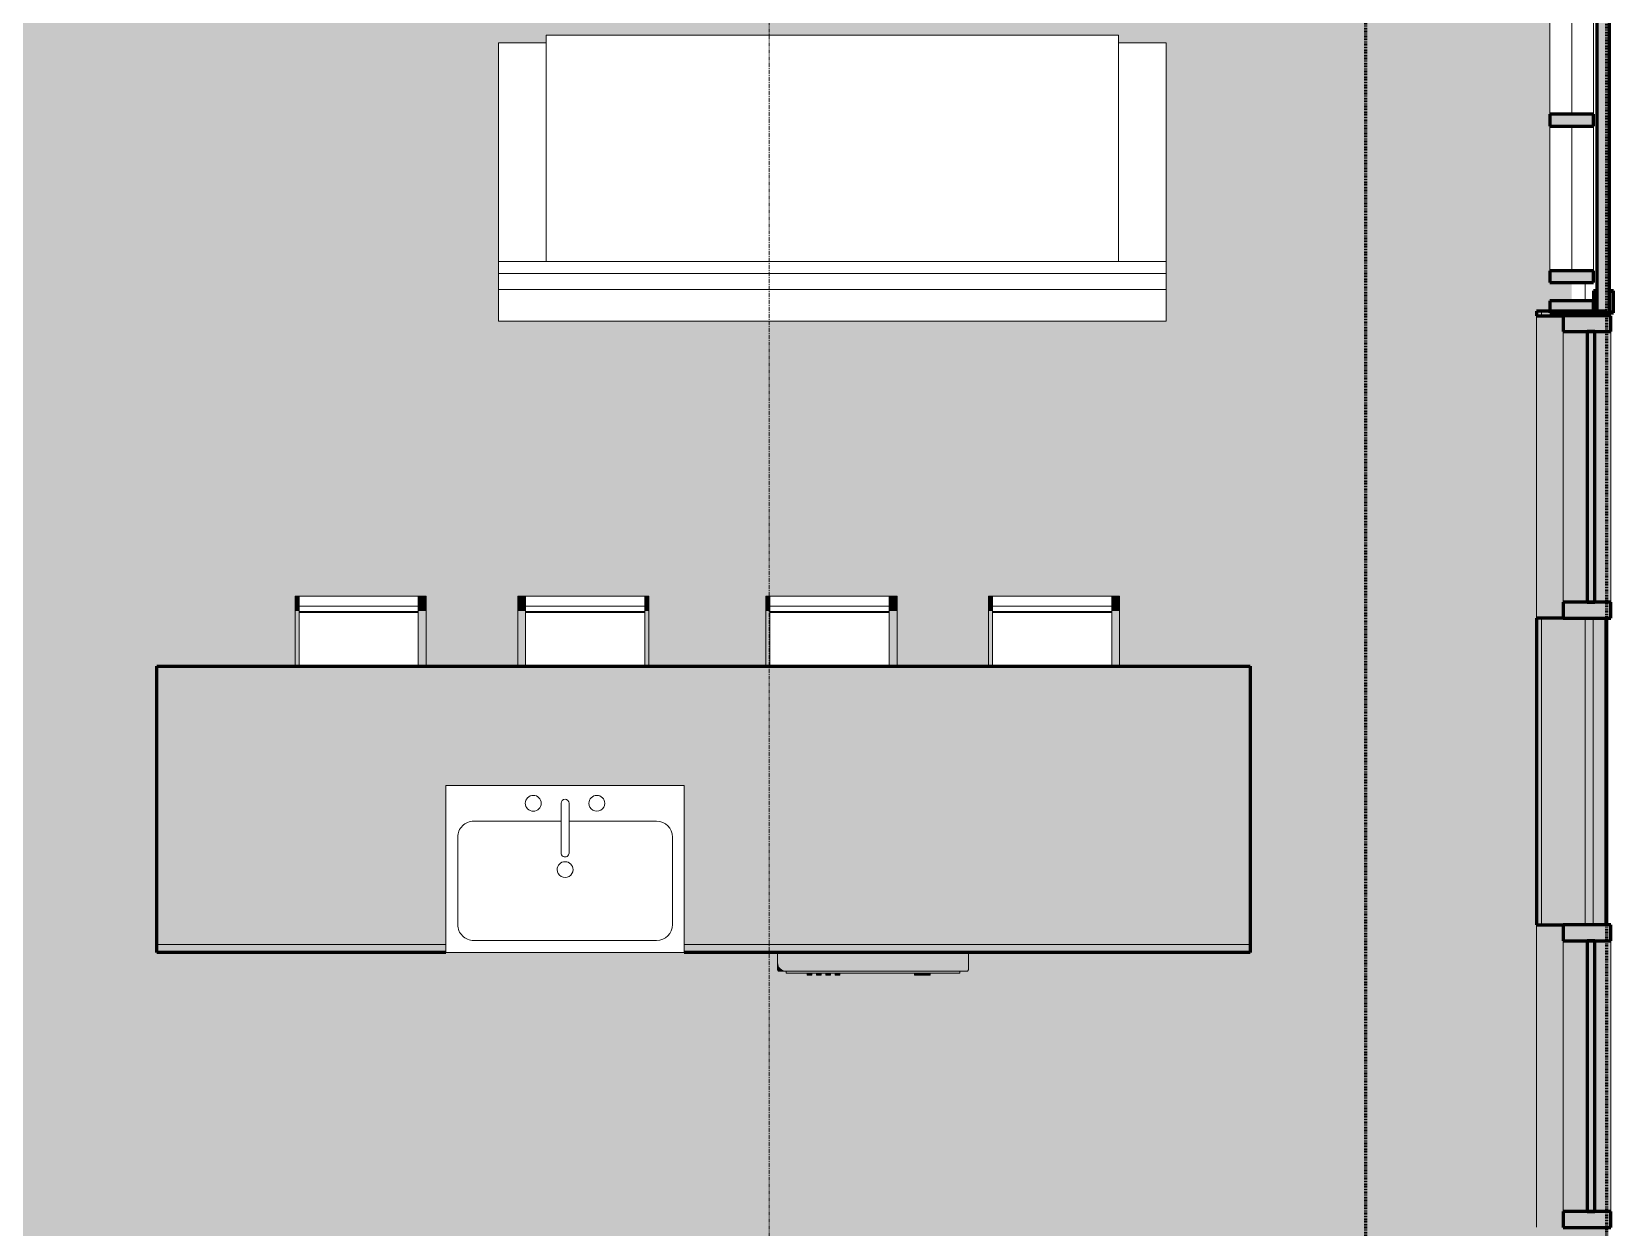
# Model space of a CAD drawing. Header units: inches. Extents: x -4105 to -1989, y 10980 to 12341.
# Drawn here: x -2266.1 to -2067.1, y 11894.4 to 12044.7 of the extents above; entities that cross this region are included whole.
import ezdxf

# ---------------------------------------------------------------- set-up
doc = ezdxf.new("R2010")
doc.units = ezdxf.units.IN
doc.header["$MEASUREMENT"] = 0
doc.linetypes.add('Dash 1_16_', pattern=[0.125, 0.0625, -0.0625])
doc.linetypes.add('Grid Line 1_2_', pattern=[0.875, 0.5, -0.125, 0.125, -0.125])
for name, color, linetype, lineweight in [('0-1', 7, 'Continuous', 5), ('0-2', 7, 'Continuous', 9), ('A-AREA-PATT-3', 9, 'Continuous', 9), ('A-FLOR-1', 10, 'Continuous', 18), ('A-GLAZ-1', 27, 'Continuous', 18), ('A-GLAZ-2', 10, 'Continuous', 18), ('A-GLAZ-3', 250, 'Continuous', 60), ('A-GLAZ-CWMG-1', 247, 'Continuous', 9), ('A-GLAZ-CWMG-2', 250, 'Continuous', 60), ('A-GLAZ-CWMG-3', 251, 'Continuous', 9), ('A-GLAZ-CWMG-4', 7, 'Continuous', 9), ('A-WALL-1', 8, 'Continuous', 5), ('A-WALL-2', 250, 'Continuous', 60), ('A-WALL-3', 10, 'Continuous', 18), ('A-WALL-4', 254, 'Continuous', 5), ('A-WALL-6', 9, 'Continuous', 9), ('A-WALL-PATT-2', 253, 'Continuous', 9), ('C-PROP-LINE-2', 91, 'Dash 1_16_', 60), ('I-FURN', 30, 'Continuous', 9), ('I-FURN-1', 7, 'Continuous', 9), ('I-FURN-2', 9, 'Continuous', 9), ('P-SANR-FIXT-2', 7, 'Continuous', 9), ('Q-CASE-1', 9, 'Continuous', 9), ('Q-CASE-2', 250, 'Continuous', 60), ('Q-CASE-3', 7, 'Continuous', 9), ('Q-SPCQ-1', 7, 'Continuous', 9), ('Q-SPCQ-2', 55, 'Continuous', 9), ('S-GRID-1', 1, 'Grid Line 1_2_', 9)]:
    doc.layers.add(name, color=color, linetype=linetype, lineweight=lineweight)

# ---------------------------------------------------------------- blocks, each defined once
blk = doc.blocks.new('Couch-Both_Arms-Generic - 1-1352606-ENLARGED FLOOR PLAN - 3RD FLOOR PLAN - EAST')
at = {"layer": 'I-FURN'}
for p, q in [((-42, 13.5), (42, 13.5)), ((42, 13.5), (-42, 13.5)), ((-42, 13.5), (-42, 10)), ((42, 10), (42, 13.5)), ((-42, 11.5), (42, 11.5)), ((-42, 10), (-42, -17.5)), ((-42, 10), (42, 10)), ((-36, -17.5), (-36, 10)), ((36, 10), (36, -17.5)), ((42, -17.5), (42, 10)), ((-42, -17.5), (-36, -17.5)), ((-36, -17.5), (-36, -18.5)), ((36, -18.5), (36, -17.5)), ((36, -17.5), (42, -17.5)), ((-36, -18.5), (36, -18.5))]:
    blk.add_line(p, q, dxfattribs=at)
at = {"layer": 'I-FURN-1'}
for p, q in [((42, 17.5), (-42, 17.5)), ((-42, 17.5), (-42, 13.5)), ((42, 13.5), (42, 17.5))]:
    blk.add_line(p, q, dxfattribs=at)
blk = doc.blocks.new('Sink Kitchen-Single - 30_ x 21_-1372827-ENLARGED FLOOR PLAN - 3RD FLOOR PLAN - EAST')
at = {"layer": 'P-SANR-FIXT-2'}
for p, q in [((-14.38, 10.41), (15.62, 10.41)), ((-14.38, -10.59), (-14.38, 10.41)), ((15.62, 10.41), (15.62, -10.59)), ((-10.88, 8.91), (12.12, 8.91)), ((-12.88, -4.09), (-12.88, 6.91)), ((14.12, 6.91), (14.12, -4.09)), ((0.12, -8.34), (0.12, -2.09)), ((1.12, -8.34), (1.12, -2.09)), ((0.12, -6.09), (-10.88, -6.09)), ((12.12, -6.09), (1.12, -6.09)), ((15.62, -10.59), (-14.38, -10.59))]:
    blk.add_line(p, q, dxfattribs=at)
for centre, radius, start, end in [((-10.88, 6.91), 2, 90, 180), ((12.12, 6.91), 2, 360, 90), ((0.62, 0), 1, 360, 180), ((0.62, 0), 1, 180, 0), ((0.62, -2.09), 0.5, 360, 180), ((-10.88, -4.09), 2, 180, 270), ((12.12, -4.09), 2, 270, 0), ((-3.38, -8.34), 1, 360, 180), ((4.62, -8.34), 1, 0, 180), ((-3.38, -8.34), 1, 180, 0), ((0.62, -8.34), 0.5, 180, 0), ((4.62, -8.34), 1, 180, 0)]:
    blk.add_arc(centre, radius, start, end, dxfattribs=at)
blk = doc.blocks.new('Dishwasher_15404 - 34_ counter-V35-ENLARGED FLOOR PLAN - 3RD FLOOR PLAN - EAST')
at = {"layer": 'Q-SPCQ-2'}
for points in [[(25.8, -24), (26.08, -23.96), (26.34, -23.86), (26.56, -23.69), (26.73, -23.46), (26.84, -23.21), (26.87, -22.91), (26.87, -0.15), (26.82, -0.06), (26.68, 0), (24.5, 0), (24.5, -24), (25.76, -24)], [(27.12, -22.91), (27.12, -1.09), (26.87, -1.09), (26.87, -22.91)], [(27.37, -5.81), (27.37, -4.82), (27.12, -4.82), (27.12, -5.81)], [(27.12, -6.79), (27.37, -6.79), (27.37, -5.81), (27.12, -5.81), (27.12, -6.76)], [(27.37, -16.74), (27.37, -16.15), (27.12, -16.15), (27.12, -16.74)], [(27.37, -17.92), (27.37, -17.33), (27.12, -17.33), (27.12, -17.92)], [(27.37, -19.1), (27.37, -18.51), (27.12, -18.51), (27.12, -19.1)], [(27.37, -20.28), (27.37, -19.69), (27.12, -19.69), (27.12, -20.28)], [(26.68, -24), (26.82, -23.94), (26.87, -23.8), (26.87, -22.93), (26.84, -23.21), (26.68, -23.53), (26.56, -23.69), (26.3, -23.87), (26.08, -23.96), (25.8, -24), (26.34, -24)]]:
    blk.add_hatch(color=256, dxfattribs=at).paths.add_polyline_path(points, flags=0)
at = {"layer": 'Q-SPCQ-1'}
for p, q in [((26.68, 0), (24.5, 0)), ((26.87, -22.93), (26.87, -0.2)), ((27.12, -1.09), (26.87, -1.09)), ((27.12, -1.09), (27.12, -22.91)), ((27.37, -4.82), (27.12, -4.82)), ((27.37, -4.82), (27.37, -5.81)), ((27.37, -5.81), (27.37, -6.79)), ((27.12, -6.79), (27.37, -6.79)), ((27.37, -16.15), (27.12, -16.15)), ((27.12, -16.74), (27.37, -16.74)), ((27.37, -17.33), (27.12, -17.33)), ((27.37, -16.15), (27.37, -16.74)), ((27.37, -17.33), (27.37, -17.92)), ((27.12, -17.92), (27.37, -17.92)), ((27.37, -18.51), (27.12, -18.51)), ((27.12, -19.1), (27.37, -19.1)), ((27.37, -19.69), (27.12, -19.69)), ((27.37, -18.51), (27.37, -19.1)), ((27.37, -19.69), (27.37, -20.28)), ((27.12, -20.28), (27.37, -20.28)), ((27.12, -22.91), (26.87, -22.91)), ((26.87, -23.8), (26.87, -22.93)), ((24.5, -24), (25.8, -24)), ((25.8, -24), (26.68, -24))]:
    blk.add_line(p, q, dxfattribs=at)
for centre, radius, start, end in [((26.68, -0.2), 0.197, 360, 90), ((26.68, -0.2), 0.197, 15, 75), ((25.8, -22.93), 1.07, 270, 0), ((26.68, -23.8), 0.197, 270, 0)]:
    blk.add_arc(centre, radius, start, end, dxfattribs=at)
blk = doc.blocks.new('OD_CW_Base Cabinet - OD_CW_Base Cabinet-2044984-ENLARGED FLOOR PLAN - 3RD FLOOR PLAN - EAST')
at = {"layer": 'Q-CASE-1'}
h = blk.add_hatch(color=256, dxfattribs=at)
h.paths.add_polyline_path([(2.9, 12), (0.74, 12), (0.74, 11), (71.92, 11), (71.92, 12), (33.44, 12)], flags=0)
h.paths.add_polyline_path([(125.04, 12), (101.92, 12), (101.92, 11), (138.27, 11), (138.27, 12)], flags=0)
blk.add_hatch(color=256, dxfattribs=at).paths.add_polyline_path([(138.27, 11), (101.92, 11), (101.92, -9), (71.92, -9), (71.92, 11), (0.74, 11), (0.74, -24), (138.27, -24), (138.27, -3.32)], flags=0)
at = {"layer": 'Q-CASE-2'}
for p, q in [((0.74, -24), (0.74, 12)), ((0.74, 12), (71.92, 12)), ((101.92, 12), (138.27, 12)), ((138.27, 12), (138.27, -24)), ((138.27, -24), (0.74, -24))]:
    blk.add_line(p, q, dxfattribs=at)
at = {"layer": 'Q-CASE-3'}
for p, q in [((0.74, 11), (0.74, 12)), ((0.74, 12), (71.92, 12)), ((101.92, 12), (138.27, 12)), ((138.27, 12), (138.27, 11)), ((71.92, 11), (0.74, 11)), ((0.74, -24), (0.74, 11)), ((0.74, 11), (71.92, 11)), ((138.27, 11), (101.92, 11)), ((101.92, 11), (138.27, 11)), ((138.27, 11), (138.27, -24)), ((138.27, -24), (0.74, -24))]:
    blk.add_line(p, q, dxfattribs=at)
blk = doc.blocks.new('Bar_Stool_6722_1_ - Bar_Stool_6722_1_-V36-ENLARGED FLOOR PLAN - 3RD FLOOR PLAN - EAST')
at = {"layer": 'I-FURN-2'}
for points in [[(0, -0.6), (0, -0.98), (1, -0.98), (1, 0), (0, 0), (0, -0.46)], [(0, -1.3), (0, -1.78), (1, -1.78), (1, -0.98), (0, -0.98), (0, -1.24)], [(0, -2.03), (0, -8.78), (1, -8.78), (1, -1.78), (0, -1.78)], [(16, -0.46), (16, -0.98), (16.5, -0.98), (16.5, 0), (16, 0), (16, -0.3)], [(16, -0.98), (16, -1.78), (16.5, -1.78), (16.5, -0.98)], [(16, -1.78), (16, -8.78), (16.5, -8.78), (16.5, -1.78)]]:
    blk.add_hatch(color=256, dxfattribs=at).paths.add_polyline_path(points, flags=0)
at = {"layer": 'I-FURN-1'}
for p, q in [((1, 0), (0, 0)), ((0, 0), (0, -0.98)), ((0, -0.98), (1, -0.98)), ((0, -0.98), (0, -1.78)), ((0, -1.78), (1, -1.78)), ((0, -8.78), (0, -1.78)), ((1, -1.24), (1, 0)), ((16, 0), (1, 0)), ((1, -1.91), (1, -1.24)), ((16, -1.24), (1, -1.24)), ((1, -1.91), (16, -1.91)), ((1, -2.03), (1, -1.91)), ((16.5, 0), (16, 0)), ((16, 0), (16, -1.24)), ((16, -0.98), (16.5, -0.98)), ((16, -1.24), (16, -1.91)), ((16, -1.78), (16.5, -1.78)), ((16, -1.91), (16, -2.03)), ((16.5, -0.98), (16.5, 0)), ((16.5, -1.78), (16.5, -0.98)), ((16.5, -1.78), (16.5, -8.78)), ((1, -8.78), (1, -2.03)), ((1, -2.03), (16, -2.03)), ((16, -2.03), (16, -8.78))]:
    blk.add_line(p, q, dxfattribs=at)
blk = doc.blocks.new('Bar_Stool_6722_1_ - Bar_Stool_6722_1_-V37-ENLARGED FLOOR PLAN - 3RD FLOOR PLAN - EAST')
at = {"layer": 'I-FURN-2'}
for points in [[(1, 1.78), (1, 8.78), (0, 8.78), (0, 1.78)], [(16.5, 2.03), (16.5, 8.78), (16, 8.78), (16, 1.78), (16.5, 1.78)], [(1, 1.78), (0, 1.78), (0, 0.98), (1, 0.98), (1, 1.73)], [(1, 0.62), (1, 0.98), (0, 0.98), (0, 0), (1, 0), (1, 0.46)], [(16.5, 0.98), (16.5, 1.78), (16, 1.78), (16, 0.98)], [(16.5, 0.94), (16.5, 0.98), (16, 0.98), (16, 0), (16.5, 0), (16.5, 0.62)]]:
    blk.add_hatch(color=256, dxfattribs=at).paths.add_polyline_path(points, flags=0)
at = {"layer": 'I-FURN-1'}
for p, q in [((0, 1.78), (0, 8.78)), ((1, 2.03), (1, 8.78)), ((16, 8.78), (16, 2.03)), ((16.5, 8.78), (16.5, 1.78)), ((1, 1.91), (1, 2.03)), ((16, 2.03), (1, 2.03)), ((16, 2.03), (16, 1.91)), ((1, 1.78), (0, 1.78)), ((0, 1.78), (0, 0.98)), ((1, 0.98), (0, 0.98)), ((0, 0.98), (0, 0)), ((1, 1.24), (1, 1.91)), ((16, 1.91), (1, 1.91)), ((1, 0), (1, 1.24)), ((1, 1.24), (16, 1.24)), ((16, 1.91), (16, 1.24)), ((16.5, 1.78), (16, 1.78)), ((16, 1.24), (16, 0)), ((16.5, 0.98), (16, 0.98)), ((16.5, 0.98), (16.5, 1.78)), ((16.5, 0), (16.5, 0.98)), ((0, 0), (1, 0)), ((1, 0), (16, 0)), ((16, 0), (16.5, 0))]:
    blk.add_line(p, q, dxfattribs=at)
blk = doc.blocks.new('CTR - 1st Phase - Unit Layouts_rvt-1-ENLARGED FLOOR PLAN - 3RD FLOOR PLAN - EAST')
at = {"layer": '0-2'}
for name, p, rotation in [('Couch-Both_Arms-Generic - 1-1352606-ENLARGED FLOOR PLAN - 3RD FLOOR PLAN - EAST', (-2165.36, 12025.81), 180), ('Bar_Stool_6722_1_ - Bar_Stool_6722_1_-V37-ENLARGED FLOOR PLAN - 3RD FLOOR PLAN - EAST', (-2216.44, 11973.73), 180), ('Bar_Stool_6722_1_ - Bar_Stool_6722_1_-V37-ENLARGED FLOOR PLAN - 3RD FLOOR PLAN - EAST', (-2157.22, 11973.73), 180), ('Bar_Stool_6722_1_ - Bar_Stool_6722_1_-V37-ENLARGED FLOOR PLAN - 3RD FLOOR PLAN - EAST', (-2129.22, 11973.73), 180), ('OD_CW_Base Cabinet - OD_CW_Base Cabinet-2044984-ENLARGED FLOOR PLAN - 3RD FLOOR PLAN - EAST', (-2112.06, 11940.95), 180), ('Sink Kitchen-Single - 30_ x 21_-1372827-ENLARGED FLOOR PLAN - 3RD FLOOR PLAN - EAST', (-2198.36, 11939.36), 180), ('Dishwasher_15404 - 34_ counter-V35-ENLARGED FLOOR PLAN - 3RD FLOOR PLAN - EAST', (-2148.25, 11953.45), 270.0000000001183)]:
    blk.add_blockref(name, p, dxfattribs=dict(at, rotation=rotation))
blk.add_blockref('Bar_Stool_6722_1_ - Bar_Stool_6722_1_-V36-ENLARGED FLOOR PLAN - 3RD FLOOR PLAN - EAST', (-2204.94, 11973.73), dxfattribs=at)
blk = doc.blocks.new('Rectangular Mullion - Profile_Polycarbonate_right-1739823-ENLARGED FLOOR PLAN - 3RD FLOOR PLAN - EAST')
at = {"layer": 'A-GLAZ-CWMG-1'}
h = blk.add_hatch(color=256, dxfattribs=at)
h.paths.add_polyline_path([(0, 1.29), (-2.75, 1.29), (-2.75, 0.79), (-2.5, 0.79), (-2.5, 0.85), (-2.69, 0.85), (-2.69, 1.22), (-0.06, 1.22), (-0.04, 0.22), (0, 0.22), (0, 1.22)], flags=0)
h.paths.add_polyline_path([(-0.19, -1.15), (-2.69, -1.15), (-2.69, -0.85), (-2.5, -0.85), (-2.5, -0.79), (-2.75, -0.79), (-2.75, -1.21), (-0.19, -1.21)], flags=0)
at = {"layer": 'A-GLAZ-CWMG-2'}
for p, q in [((0, 1.29), (-2.75, 1.29)), ((-2.75, 1.29), (-2.75, 0.79)), ((-2.75, 0.79), (-2.5, 0.79)), ((-2.69, 0.85), (-2.69, 1.22)), ((-2.69, 1.22), (-0.06, 1.22)), ((-2.5, 0.85), (-2.69, 0.85)), ((-2.5, 0.79), (-2.5, 0.85)), ((-0.06, 1.22), (-0.06, -1.15)), ((0, -1.21), (0, 1.29)), ((-2.5, -0.79), (-2.75, -0.79)), ((-2.75, -0.79), (-2.75, -1.21)), ((-2.75, -1.21), (0, -1.21)), ((-2.69, -1.15), (-2.69, -0.85)), ((-2.69, -0.85), (-2.5, -0.85)), ((-0.06, -1.15), (-2.69, -1.15)), ((-2.5, -0.85), (-2.5, -0.79))]:
    blk.add_line(p, q, dxfattribs=at)
blk = doc.blocks.new('Rectangular Mullion - Stud - Vertical-1873253-ENLARGED FLOOR PLAN - 3RD FLOOR PLAN - EAST')
at = {"layer": 'A-GLAZ-CWMG-1'}
blk.add_hatch(color=256, dxfattribs=at).paths.add_polyline_path([(0, 1.69), (0, 2.75), (-1.5, 2.75), (-1.5, -2.75), (0, -2.75), (0, -1.06)], flags=0)
at = {"layer": 'A-GLAZ-CWMG-2'}
for p, q in [((0, 2.75), (-1.5, 2.75)), ((-1.5, 2.75), (-1.5, -2.75)), ((0, -2.75), (0, 2.75)), ((-1.5, -2.75), (0, -2.75))]:
    blk.add_line(p, q, dxfattribs=at)
blk = doc.blocks.new('Rectangular Mullion - Stud - Base_Head-1873251-ENLARGED FLOOR PLAN - 3RD FLOOR PLAN - EAST')
at = {"layer": 'A-GLAZ-CWMG-3'}
h = blk.add_hatch(dxfattribs=at)
h.set_pattern_fill('FP_26', color=256, style=0, pattern_type=2)
h.set_pattern_definition([(270, (-2072.361, 12023.013), (8, 5e-16), [])])
h.paths.add_polyline_path([(-2070.67, 12014.67), (-2069.61, 12014.67), (-2069.61, 12032.86), (-2075.11, 12032.86), (-2075.11, 12014.67)], flags=0)
at = {"layer": 'A-GLAZ-CWMG-4'}
for p, q in [((-2075.11, 12014.67), (-2075.11, 12032.86)), ((-2069.61, 12032.86), (-2069.61, 12014.67))]:
    blk.add_line(p, q, dxfattribs=at)
blk = doc.blocks.new('Rectangular Mullion - Stud - Base_Head-1740475-ENLARGED FLOOR PLAN - 3RD FLOOR PLAN - EAST')
at = {"layer": 'A-GLAZ-CWMG-3'}
h = blk.add_hatch(dxfattribs=at)
h.set_pattern_fill('FP_24', color=256, style=0, pattern_type=2)
h.set_pattern_definition([(270, (-2072.361, 12062.38), (8, 5e-16), [])])
h.paths.add_polyline_path([(-2070.67, 12054.04), (-2069.61, 12054.04), (-2069.61, 12072.22), (-2075.11, 12072.22), (-2075.11, 12054.04)], flags=0)
at = {"layer": 'A-GLAZ-CWMG-4'}
for p, q in [((-2075.11, 12054.04), (-2075.11, 12072.22)), ((-2069.61, 12072.22), (-2069.61, 12054.04))]:
    blk.add_line(p, q, dxfattribs=at)
blk = doc.blocks.new('Rectangular Mullion - Stud - Vertical-2193588-ENLARGED FLOOR PLAN - 3RD FLOOR PLAN - EAST')
at = {"layer": 'A-GLAZ-CWMG-1'}
blk.add_hatch(color=256, dxfattribs=at).paths.add_polyline_path([(0, 1.69), (0, 2.75), (1.5, 2.75), (1.5, -2.75), (0, -2.75)], flags=0)
at = {"layer": 'A-GLAZ-CWMG-2'}
for p, q in [((0, -2.75), (0, 2.75)), ((0, 2.75), (1.5, 2.75)), ((1.5, 2.75), (1.5, -2.75)), ((1.5, -2.75), (0, -2.75))]:
    blk.add_line(p, q, dxfattribs=at)
blk = doc.blocks.new('_THE_ WINDOW _ DOOR - Window - 3rd Floor - small-2154678-ENLARGED FLOOR PLAN - 3RD FLOOR PLAN - EAST')
at = {"layer": 'A-GLAZ-1'}
h = blk.add_hatch(color=256, dxfattribs=at)
h.paths.add_polyline_path([(19.0125, 4.9375), (17.0125, 4.9375), (17.0125, -1.0625), (19.0125, -1.0625), (19.0125, 4.4375)], flags=0)
h.paths.add_polyline_path([(-17.0125, 4.4375), (-17.0125, 4.9375), (-19.0125, 4.9375), (-19.0125, -1.0625), (-17.0125, -1.0625), (-17.0125, 4.1875)], flags=0)
h = blk.add_hatch(color=256, dxfattribs=at)
h.paths.add_polyline_path([(17.0125, 2.9375), (17.0125, 4.9375), (-17.0125, 4.9375), (-17.0125, 2.9375), (10.2, 2.9375)], flags=0)
h.paths.add_polyline_path([(17.0125, 1.6875), (17.0125, 1.9375), (-17.0125, 1.9375), (-17.0125, -1.0625), (17.0125, -1.0625)], flags=0)
at = {"layer": 'A-GLAZ-2'}
blk.add_hatch(color=256, dxfattribs=at).paths.add_polyline_path([(17.0125, 1.9375), (17.0125, 2.9375), (-17.0125, 2.9375), (-17.0125, 1.9375)], flags=0)
for p, q in [((-17.0125, 4.9375), (17.0125, 4.9375)), ((17.0125, -1.0625), (-17.0125, -1.0625))]:
    blk.add_line(p, q, dxfattribs=at)
at = {"layer": 'A-GLAZ-3'}
for p, q in [((-17.0125, 4.9375), (-19.0125, 4.9375)), ((-19.0125, 4.9375), (-19.0125, -1.0625)), ((-17.0125, -1.0625), (-17.0125, 4.9375)), ((19.0125, 4.9375), (17.0125, 4.9375)), ((17.0125, 4.9375), (17.0125, -1.0625)), ((19.0125, -1.0625), (19.0125, 4.9375)), ((17.0125, 2.9375), (-17.0125, 2.9375)), ((-17.0125, 2.9375), (-17.0125, 1.9375)), ((17.0125, 1.9375), (17.0125, 2.9375)), ((-17.0125, 1.9375), (17.0125, 1.9375)), ((-19.0125, -1.0625), (-17.0125, -1.0625)), ((17.0125, -1.0625), (19.0125, -1.0625))]:
    blk.add_line(p, q, dxfattribs=at)
blk = doc.blocks.new('CTR - 1st Phase - Shell_rvt-1-ENLARGED FLOOR PLAN - 3RD FLOOR PLAN - EAST')
at = {"layer": 'A-WALL-1'}
for points in [[(-2073.42, 11970.99), (-2073.42, 12009.01), (-2076.8, 12009.01), (-2076.8, 11970.99), (-2076.17, 11970.99)], [(-2076.8, 11894.38), (-2073.42, 11894.38), (-2073.42, 11932.4), (-2076.8, 11932.4)]]:
    blk.add_hatch(color=256, dxfattribs=at).paths.add_polyline_path(points, flags=0)
h = blk.add_hatch(color=256, dxfattribs=at)
h.paths.add_polyline_path([(-2069.49, 11249.14), (-2068.17, 11249.14), (-2068.17, 11279.98), (-2069.67, 11279.98), (-2069.67, 11249.14)], flags=0)
h.paths.add_polyline_path([(-2068.92, 11318), (-2068.17, 11318), (-2068.17, 11318.38), (-2069.67, 11318.38), (-2069.67, 11318)], flags=0)
h.paths.add_polyline_path([(-2068.17, 11356.4), (-2068.17, 11433.58), (-2069.67, 11433.58), (-2069.67, 11356.4), (-2068.92, 11356.4)], flags=0)
h.paths.add_polyline_path([(-2068.92, 11471.6), (-2068.17, 11471.6), (-2068.17, 11510.38), (-2069.67, 11510.38), (-2069.67, 11471.6)], flags=0)
h.paths.add_polyline_path([(-2069.67, 11548.4), (-2068.17, 11548.4), (-2068.17, 11587.18), (-2069.67, 11587.18), (-2069.67, 11550.5)], flags=0)
h.paths.add_polyline_path([(-2069.67, 11625.2), (-2068.17, 11625.2), (-2068.17, 11625.58), (-2069.67, 11625.58)], flags=0)
h.paths.add_polyline_path([(-2068.92, 11663.6), (-2068.17, 11663.6), (-2068.17, 11702.38), (-2069.67, 11702.38), (-2069.67, 11663.6)], flags=0)
h.paths.add_polyline_path([(-2068.92, 11740.4), (-2068.17, 11740.4), (-2068.17, 11817.58), (-2069.67, 11817.58), (-2069.67, 11740.4)], flags=0)
h.paths.add_polyline_path([(-2068.17, 11855.6), (-2068.17, 11894.38), (-2069.67, 11894.38), (-2069.67, 11855.6)], flags=0)
h.paths.add_polyline_path([(-2069.67, 11932.4), (-2068.17, 11932.4), (-2068.17, 11970.99), (-2069.67, 11970.99), (-2069.67, 11944.28)], flags=0)
h.paths.add_polyline_path([(-2068.17, 12009.01), (-2068.17, 12009.45), (-2069.19, 12009.45), (-2069.19, 12009.58), (-2069.61, 12009.58), (-2069.61, 12009.39), (-2069.67, 12009.39), (-2069.67, 12009.01), (-2068.92, 12009.01)], flags=0)
at = {"layer": 'A-WALL-4'}
h = blk.add_hatch(color=256, dxfattribs=at)
h.paths.add_polyline_path([(-2068.17, 11247.64), (-2067.92, 11247.64), (-2067.92, 11279.98), (-2068.17, 11279.98), (-2068.17, 11249.14)], flags=0)
h.paths.add_polyline_path([(-2067.92, 11318), (-2067.92, 11318.38), (-2068.17, 11318.38), (-2068.17, 11318)], flags=0)
h.paths.add_polyline_path([(-2067.92, 11356.4), (-2067.92, 11433.58), (-2068.17, 11433.58), (-2068.17, 11356.4)], flags=0)
h.paths.add_polyline_path([(-2068.17, 11471.6), (-2067.92, 11471.6), (-2067.92, 11510.38), (-2068.17, 11510.38), (-2068.17, 11494.25)], flags=0)
h.paths.add_polyline_path([(-2067.92, 11548.4), (-2067.92, 11587.18), (-2068.17, 11587.18), (-2068.17, 11548.4)], flags=0)
h.paths.add_polyline_path([(-2067.92, 11625.2), (-2067.92, 11625.58), (-2068.17, 11625.58), (-2068.17, 11625.2)], flags=0)
h.paths.add_polyline_path([(-2067.92, 11663.6), (-2067.92, 11702.38), (-2068.17, 11702.38), (-2068.17, 11663.6)], flags=0)
h.paths.add_polyline_path([(-2067.92, 11740.4), (-2067.92, 11817.58), (-2068.17, 11817.58), (-2068.17, 11740.4)], flags=0)
h.paths.add_polyline_path([(-2067.92, 11855.6), (-2067.92, 11894.38), (-2068.17, 11894.38), (-2068.17, 11855.6)], flags=0)
h.paths.add_polyline_path([(-2067.92, 11932.4), (-2067.92, 11970.99), (-2068.17, 11970.99), (-2068.17, 11932.4)], flags=0)
h.paths.add_polyline_path([(-2068.17, 12009.01), (-2067.92, 12009.01), (-2067.92, 12009.39), (-2068.17, 12009.39)], flags=0)
at = {"layer": 'A-WALL-6'}
blk.add_hatch(color=256, dxfattribs=at).paths.add_polyline_path([(-2069.19, 12009.45), (-2067.61, 12009.45), (-2067.61, 12117.03), (-2069.19, 12117.03), (-2069.19, 12009.58)], flags=0)
at = {"layer": 'A-WALL-PATT-2'}
h = blk.add_hatch(dxfattribs=at)
h.set_pattern_fill('FP_1', color=256, style=0, pattern_type=2)
h.set_pattern_definition([(0, (0, 0), (20.48, 5.12), [0.845, -14.515, 0.845, -14.515, -81.92]), (0, (0, 0), (20.48, 5.12), [-30.72, 0.845, -29.875, 0.845, -14.515, -35.84]), (0, (0, 0), (20.48, 5.12), [-76.8, 0.845, -9.395, 0.845, -24.755]), (120, (7.68, 2.56), (-14.67405, 15.1762003), [0.845, -14.515, 0.845, -14.515, -81.92]), (120, (7.68, 2.56), (-14.67405, 15.1762003), [-30.72, 0.845, -29.875, 0.845, -14.515, -35.84]), (120, (7.68, 2.56), (-14.67405, 15.1762003), [-76.8, 0.845, -9.395, 0.845, -24.755]), (240, (10.24, 12.8), (-5.80595, -20.2962003), [0.845, -14.515, 0.845, -14.515, -81.92]), (240, (10.24, 12.8), (-5.80595, -20.2962003), [-30.72, 0.845, -29.875, 0.845, -14.515, -35.84]), (240, (10.24, 12.8), (-5.80595, -20.2962003), [-76.8, 0.845, -9.395, 0.845, -24.755])])
h.paths.add_polyline_path([(-2076.8, 11256.26), (-2076.17, 11256.26), (-2076.17, 11279.98), (-2076.8, 11279.98), (-2076.8, 11261.78)], flags=0)
h.paths.add_polyline_path([(-2076.8, 11318), (-2076.17, 11318), (-2076.17, 11318.38), (-2076.8, 11318.38)], flags=0)
h.paths.add_polyline_path([(-2076.17, 11356.4), (-2076.17, 11433.58), (-2076.8, 11433.58), (-2076.8, 11356.4)], flags=0)
h.paths.add_polyline_path([(-2076.17, 11471.6), (-2076.2, 11509.02), (-2076.8, 11509.02), (-2076.8, 11471.6)], flags=0)
h.paths.add_polyline_path([(-2076.17, 11552.17), (-2076.17, 11587.18), (-2076.8, 11587.18), (-2076.8, 11552.17), (-2076.23, 11552.17)], flags=0)
h.paths.add_polyline_path([(-2076.17, 11625.2), (-2076.17, 11625.58), (-2076.8, 11625.58), (-2076.8, 11625.2)], flags=0)
h.paths.add_polyline_path([(-2076.8, 11663.6), (-2076.17, 11663.6), (-2076.17, 11679.99), (-2076.8, 11679.99)], flags=0)
h.paths.add_polyline_path([(-2076.53, 11685.99), (-2076.17, 11685.99), (-2076.17, 11702.38), (-2076.8, 11702.38), (-2076.8, 11685.99)], flags=0)
h.paths.add_polyline_path([(-2076.8, 11740.4), (-2076.17, 11740.4), (-2076.17, 11814.43), (-2076.8, 11814.43), (-2076.8, 11794.27)], flags=0)
h.paths.add_polyline_path([(-2076.8, 11856.95), (-2076.17, 11856.95), (-2076.17, 11894.38), (-2076.8, 11894.38), (-2076.8, 11869.27)], flags=0)
h.paths.add_polyline_path([(-2076.8, 11932.4), (-2076.17, 11932.4), (-2076.17, 11970.99), (-2076.8, 11970.99), (-2076.8, 11944.28)], flags=0)
h.paths.add_polyline_path([(-2076.8, 12009.01), (-2076.17, 12009.01), (-2076.17, 12009.58), (-2076.8, 12009.58), (-2076.8, 12009.39)], flags=0)
h = blk.add_hatch(dxfattribs=at)
h.set_pattern_fill('FP_4', color=256, style=0, pattern_type=2)
h.set_pattern_definition([(161.57, (0.32, 0.32), (-2.560496185, -0.000537386), [0, -18.214, 2.022, 0]), (18.43, (-0.32, 0.32), (-2.560496185, 0.000537386), [0, -18.214, 2.022, 0]), (108.43, (0.32, 0.32), (1.27922091, -6.400876726), [6.07, -14.166]), (71.57, (-0.32, 0.32), (1.27922091, 6.400876726), [6.07, -14.166])])
h.paths.add_polyline_path([(-2076.17, 11255.64), (-2070.67, 11255.64), (-2070.67, 11279.98), (-2076.17, 11279.98), (-2076.17, 11256.21)], flags=0)
h.paths.add_polyline_path([(-2070.67, 11318), (-2070.67, 11318.38), (-2076.17, 11318.38), (-2076.17, 11318), (-2073.42, 11318)], flags=0)
h.paths.add_polyline_path([(-2073.42, 11356.4), (-2070.67, 11356.4), (-2070.67, 11433.58), (-2076.17, 11433.58), (-2076.17, 11356.4)], flags=0)
h.paths.add_polyline_path([(-2070.67, 11471.6), (-2070.67, 11510.38), (-2076.17, 11510.38), (-2076.17, 11471.6), (-2073.42, 11471.6)], flags=0)
h.paths.add_polyline_path([(-2070.67, 11548.4), (-2070.67, 11587.18), (-2076.17, 11587.18), (-2076.17, 11548.4)], flags=0)
h.paths.add_polyline_path([(-2070.67, 11625.2), (-2070.67, 11625.58), (-2076.17, 11625.58), (-2076.17, 11625.2), (-2073.42, 11625.2)], flags=0)
h.paths.add_polyline_path([(-2073.42, 11663.6), (-2070.67, 11663.6), (-2070.67, 11702.38), (-2076.17, 11702.38), (-2076.17, 11663.6)], flags=0)
h.paths.add_polyline_path([(-2073.42, 11740.4), (-2070.67, 11740.4), (-2070.67, 11817.58), (-2076.17, 11817.58), (-2076.17, 11740.4)], flags=0)
h.paths.add_polyline_path([(-2076.17, 11855.6), (-2070.67, 11855.6), (-2070.67, 11894.38), (-2076.17, 11894.38), (-2076.17, 11869.05)], flags=0)
h.paths.add_polyline_path([(-2076.17, 11932.4), (-2070.67, 11932.4), (-2070.67, 11970.99), (-2076.17, 11970.99), (-2076.17, 11944.28)], flags=0)
h.paths.add_polyline_path([(-2076.17, 12009.01), (-2070.67, 12009.01), (-2070.67, 12009.39), (-2075.11, 12009.39), (-2075.11, 12009.58), (-2076.17, 12009.58), (-2076.17, 12009.39)], flags=0)
h = blk.add_hatch(dxfattribs=at)
h.set_pattern_fill('FP_3', color=256, style=0, pattern_type=2)
h.set_pattern_definition([(0, (0, 0), (0, 3.199), []), (315, (0, 0), (3.19895108, 0), [4.524, -4.524]), (45, (0, 0), (3.19895108, 0), [4.524, -4.524])])
h.paths.add_polyline_path([(-2070.67, 11250.14), (-2069.67, 11250.14), (-2069.67, 11279.98), (-2070.67, 11279.98), (-2070.67, 11255.64)], flags=0)
h.paths.add_polyline_path([(-2070.67, 11318), (-2069.67, 11318), (-2069.67, 11318.38), (-2070.67, 11318.38)], flags=0)
h.paths.add_polyline_path([(-2069.67, 11356.4), (-2069.67, 11433.58), (-2070.67, 11433.58), (-2070.67, 11356.4)], flags=0)
h.paths.add_polyline_path([(-2069.67, 11471.6), (-2069.67, 11510.38), (-2070.67, 11510.38), (-2070.67, 11471.6)], flags=0)
h.paths.add_polyline_path([(-2070.67, 11548.4), (-2069.67, 11548.4), (-2069.67, 11587.18), (-2070.67, 11587.18), (-2070.67, 11550.5)], flags=0)
h.paths.add_polyline_path([(-2069.67, 11625.2), (-2069.67, 11625.58), (-2070.67, 11625.58), (-2070.67, 11625.2)], flags=0)
h.paths.add_polyline_path([(-2070.67, 11663.6), (-2069.67, 11663.6), (-2069.67, 11702.38), (-2070.67, 11702.38)], flags=0)
h.paths.add_polyline_path([(-2070.67, 11740.4), (-2069.67, 11740.4), (-2069.67, 11817.58), (-2070.67, 11817.58), (-2070.67, 11794.27)], flags=0)
h.paths.add_polyline_path([(-2070.67, 11855.6), (-2069.67, 11855.6), (-2069.67, 11894.38), (-2070.67, 11894.38), (-2070.67, 11869.27)], flags=0)
h.paths.add_polyline_path([(-2070.67, 11932.4), (-2069.67, 11932.4), (-2069.67, 11970.99), (-2070.67, 11970.99), (-2070.67, 11944.28)], flags=0)
h.paths.add_polyline_path([(-2070.67, 12009.01), (-2069.67, 12009.01), (-2069.67, 12009.39), (-2070.67, 12009.39)], flags=0)
at = {"layer": 'A-FLOR-1'}
blk.add_line((-2070.67, 12010.89), (-2070.67, 12013.17), dxfattribs=at)
at = {"layer": 'A-WALL-2'}
for p, q in [((-2069.19, 12117.03), (-2069.19, 12009.45)), ((-2067.61, 12009.45), (-2067.61, 12117.03)), ((-2076.8, 12009.58), (-2076.8, 12009.01)), ((-2067.92, 12009.58), (-2076.8, 12009.58)), ((-2076.8, 12009.01), (-2073.42, 12009.01)), ((-2069.19, 12009.45), (-2067.61, 12009.45)), ((-2067.92, 12009.01), (-2067.92, 12009.58)), ((-2076.8, 11970.99), (-2076.8, 11932.4)), ((-2073.42, 11970.99), (-2076.8, 11970.99)), ((-2067.92, 11932.4), (-2067.92, 11970.99)), ((-2076.8, 11932.4), (-2073.42, 11932.4))]:
    blk.add_line(p, q, dxfattribs=at)
at = {"layer": 'A-WALL-3'}
for p, q in [((-2076.8, 11970.99), (-2076.8, 12009.01)), ((-2076.17, 12009.01), (-2076.17, 12009.58)), ((-2070.67, 12009.01), (-2070.67, 12009.58)), ((-2069.67, 12009.01), (-2069.67, 12009.58)), ((-2068.17, 12009.01), (-2068.17, 12009.58)), ((-2076.17, 11932.4), (-2076.17, 11970.99)), ((-2070.67, 11932.4), (-2070.67, 11970.99)), ((-2069.67, 11932.4), (-2069.67, 11970.99)), ((-2068.17, 11932.4), (-2068.17, 11970.99)), ((-2076.8, 11894.38), (-2076.8, 11932.4))]:
    blk.add_line(p, q, dxfattribs=at)
at = {"layer": 'S-GRID-1'}
blk.add_line((-2173.32, 10979.75), (-2173.32, 12308.75), dxfattribs=at)
at = {"layer": '0-2'}
for name, p in [('Rectangular Mullion - Stud - Base_Head-1740475-ENLARGED FLOOR PLAN - 3RD FLOOR PLAN - EAST', (0, -19.68)), ('Rectangular Mullion - Stud - Base_Head-1873251-ENLARGED FLOOR PLAN - 3RD FLOOR PLAN - EAST', (0, 0))]:
    blk.add_blockref(name, p, dxfattribs=at)
at = {"layer": '0-2', "extrusion": (0, 0, -1), "rotation": 90.00000000000077}
for p in [(2072.36, 12032.86), (2072.36, 12013.17)]:
    blk.add_blockref('Rectangular Mullion - Stud - Vertical-2193588-ENLARGED FLOOR PLAN - 3RD FLOOR PLAN - EAST', p, dxfattribs=at)
at = {"layer": '0-2'}
for name, p, rotation in [('Rectangular Mullion - Profile_Polycarbonate_right-1739823-ENLARGED FLOOR PLAN - 3RD FLOOR PLAN - EAST', (-2068.4, 12009.39), 270), ('Rectangular Mullion - Stud - Vertical-1873253-ENLARGED FLOOR PLAN - 3RD FLOOR PLAN - EAST', (-2072.36, 12009.39), 269.9999999999992), ('_THE_ WINDOW _ DOOR - Window - 3rd Floor - small-2154678-ENLARGED FLOOR PLAN - 3RD FLOOR PLAN - EAST', (-2072.36, 11990), 269.9999999999999), ('_THE_ WINDOW _ DOOR - Window - 3rd Floor - small-2154678-ENLARGED FLOOR PLAN - 3RD FLOOR PLAN - EAST', (-2072.36, 11913.39), 269.9999999999999)]:
    blk.add_blockref(name, p, dxfattribs=dict(at, rotation=rotation))
blk = doc.blocks.new('Family - ___-1870007-ENLARGED FLOOR PLAN - 3RD FLOOR PLAN - EAST')
at = {"layer": 'C-PROP-LINE-2'}
blk.add_line((-2067.92, 11247.39), (-2067.92, 12118.59), dxfattribs=at)
blk = doc.blocks.new('Family - ___-1870574-ENLARGED FLOOR PLAN - 3RD FLOOR PLAN - EAST')
at = {"layer": 'C-PROP-LINE-2'}
blk.add_line((-2098.26, 11277.29), (-2098.26, 12088.59), dxfattribs=at)

msp = doc.modelspace()

# ---------------------------------------------------------------- hatches: boundary and pattern name
at = {"layer": 'A-AREA-PATT-3'}
h = msp.add_hatch(color=256, dxfattribs=at)
h.paths.add_polyline_path([(-2476.2006, 11724.2889), (-2450.7448, 11749.7447), (-2449.5073, 11748.5073), (-2474.9632, 11723.0514)], flags=0)
h.paths.add_polyline_path([(-2176.0327, 11685.9894), (-2076.7987, 11685.9894), (-2076.7987, 11813.8049), (-2133.0746, 11813.8049), (-2133.0746, 11813.0549), (-2135.5746, 11813.0549), (-2135.5746, 11813.8049), (-2172.8246, 11813.8049), (-2172.8246, 11815.1799), (-2207.8246, 11815.1799), (-2207.8246, 11813.8049), (-2208.0746, 11813.8049), (-2208.0746, 11813.0549), (-2213.0746, 11813.0549), (-2213.0746, 11813.8049), (-2213.3246, 11813.8049), (-2213.3246, 11815.1799), (-2248.3246, 11815.1799), (-2248.3246, 11813.8049), (-2285.5746, 11813.8049), (-2285.5746, 11813.0549), (-2288.0746, 11813.0549), (-2288.0746, 11813.8049), (-2304.4834, 11813.8049), (-2306.3759, 11811.9124), (-2309.7346, 11815.2712), (-2268.0509, 11856.9549), (-2243.5257, 11856.9549), (-2243.5257, 11880.9549), (-2238.7757, 11880.9549), (-2238.7757, 11888.9549), (-2203.0257, 11888.9549), (-2203.0257, 11880.9549), (-2076.7987, 11880.9549), (-2076.7987, 12009.5769), (-2075.1112, 12009.5769), (-2075.1112, 12010.8894), (-2072.3612, 12010.8894), (-2072.3612, 12013.1714), (-2075.1112, 12013.1714), (-2075.1112, 12111.5894), (-2177.1237, 12111.5894), (-2177.1237, 12109.7144), (-2292.3237, 12109.7144), (-2292.3237, 11971.3299), (-2297.0737, 11971.3299), (-2297.0737, 12109.7144), (-2399.1987, 12109.7144), (-2399.1987, 11974.9644), (-2403.9487, 11974.9644), (-2403.9487, 12109.7144), (-2514.0987, 12109.7144), (-2514.0987, 12077.1894), (-2519.0511, 12077.1894), (-2519.9487, 12076.4644), (-2519.9487, 12042.9894), (-2439.9487, 12042.9894), (-2439.9487, 11964.9894), (-2519.9487, 11964.9894), (-2519.9487, 11929.7049), (-2452.1987, 11929.7049), (-2452.1987, 11924.9549), (-2455.1987, 11924.9549), (-2455.1987, 11888.2628), (-2456.0737, 11888.2628), (-2456.0737, 11924.2628), (-2459.0737, 11924.2628), (-2459.0737, 11888.2628), (-2459.9487, 11888.2628), (-2459.9487, 11894.9549), (-2495.9487, 11894.9549), (-2495.9487, 11803.6815), (-2519.9487, 11803.6815), (-2519.9487, 11795.6577), (-2512.5225, 11795.6577), (-2511.5581, 11795.5308), (-2510.6594, 11795.1585), (-2509.8877, 11794.5664), (-2509.2955, 11793.7946), (-2508.9233, 11792.8959), (-2508.7963, 11791.9315), (-2508.7963, 11790.5432), (-2505.7725, 11790.8909), (-2504.7725, 11792.0827), (-2503.7725, 11792.6494), (-2502.7725, 11792.9174), (-2501.7687, 11793.0944), (-2500.7725, 11793.1815), (-2498.7801, 11793.0072), (-2496.6414, 11792.4216), (-2494.7725, 11791.7413), (-2492.7725, 11790.8087), (-2490.7725, 11789.4213), (-2489.7725, 11788.4213), (-2489.2725, 11787.5553), (-2488.7725, 11786.1815), (-2488.7725, 11785.1815), (-2489.2725, 11783.8078), (-2489.7725, 11782.9418), (-2490.7725, 11781.9418), (-2492.7725, 11780.5543), (-2494.7725, 11779.6217), (-2496.7725, 11778.8938), (-2498.7801, 11778.3558), (-2500.7725, 11778.1815), (-2501.7687, 11778.2687), (-2502.7725, 11778.4457), (-2503.7725, 11778.7136), (-2504.7725, 11779.2804), (-2505.7725, 11780.4721), (-2508.7963, 11780.8199), (-2508.7963, 11779.4315), (-2508.9233, 11778.4671), (-2509.2955, 11777.5684), (-2509.8877, 11776.7967), (-2510.6594, 11776.2045), (-2511.5581, 11775.8323), (-2512.5225, 11775.7053), (-2519.9487, 11775.7053), (-2519.9487, 11769.6815), (-2489.8409, 11769.6815), (-2489.8409, 11762.7526), (-2494.5909, 11762.7526), (-2494.5909, 11764.9315), (-2519.9487, 11764.9315), (-2519.9487, 11722.6394), (-2512.9059, 11722.6394), (-2494.5909, 11740.9544), (-2494.5909, 11742.7526), (-2489.8409, 11742.7526), (-2489.8369, 11739.3394), (-2480.1781, 11729.6805), (-2441.0325, 11768.8261), (-2437.6738, 11765.4673), (-2477.5264, 11725.6147), (-2476.2006, 11724.2889), (-2477.5706, 11722.9188), (-2477.1287, 11722.4769), (-2477.1729, 11722.4327), (-2452.6009, 11697.8607), (-2452.5567, 11697.9049), (-2452.1148, 11697.463), (-2450.7448, 11698.833), (-2449.3305, 11697.4188), (-2448.6234, 11698.1259), (-2437.7517, 11687.2541), (-2429.2664, 11695.7394), (-2429.7967, 11696.2698), (-2428.0289, 11698.0375), (-2427.4986, 11697.5072), (-2427.3218, 11697.684), (-2426.3496, 11696.7117), (-2401.6008, 11721.4604), (-2402.5731, 11722.4327), (-2376.2334, 11748.7724), (-2376.7637, 11749.3028), (-2374.9959, 11751.0705), (-2374.4656, 11750.5402), (-2335.1905, 11789.8153), (-2331.8317, 11786.4566), (-2334.7127, 11783.5756), (-2309.0482, 11757.911), (-2267.4966, 11757.911), (-2267.4966, 11752.536), (-2272.2466, 11752.536), (-2272.2466, 11753.161), (-2311.0157, 11753.161), (-2338.0715, 11780.2168), (-2364.9415, 11753.3468), (-2358.8391, 11747.2443), (-2358.8391, 11709.9894), (-2306.2466, 11709.9894), (-2306.2466, 11685.9894), (-2298.2228, 11685.9894), (-2298.2228, 11693.7156), (-2298.0958, 11694.68), (-2297.7236, 11695.5787), (-2297.1314, 11696.3505), (-2296.3597, 11696.9426), (-2295.461, 11697.3149), (-2294.4202, 11697.4418), (-2293.1082, 11697.4418), (-2293.4559, 11700.4656), (-2294.6477, 11701.4656), (-2295.2144, 11702.4656), (-2295.4824, 11703.4656), (-2295.6594, 11704.4694), (-2295.7466, 11705.4656), (-2295.5722, 11707.458), (-2295.0343, 11709.4656), (-2294.3064, 11711.4656), (-2293.3737, 11713.4656), (-2291.9863, 11715.4656), (-2290.9863, 11716.4656), (-2290.1203, 11716.9656), (-2288.7466, 11717.4656), (-2287.7466, 11717.4656), (-2286.3728, 11716.9656), (-2285.5068, 11716.4656), (-2284.5068, 11715.4656), (-2283.1194, 11713.4656), (-2282.1867, 11711.4656), (-2281.4588, 11709.4656), (-2280.9209, 11707.458), (-2280.7466, 11705.4656), (-2280.8337, 11704.4694), (-2281.0107, 11703.4656), (-2281.2787, 11702.4656), (-2281.8454, 11701.4656), (-2283.0372, 11700.4656), (-2283.3849, 11697.4418), (-2281.9966, 11697.4418), (-2281.0321, 11697.3149), (-2280.1334, 11696.9426), (-2279.3617, 11696.3505), (-2278.7695, 11695.5787), (-2278.3973, 11694.68), (-2278.2703, 11693.7156), (-2278.2703, 11685.9894), (-2272.2466, 11685.9894), (-2272.2466, 11716.536), (-2267.4966, 11716.536), (-2267.4966, 11685.9894), (-2202.8601, 11685.9894)], flags=0)
h.paths.add_polyline_path([(-2425.1121, 11685.9894), (-2363.5891, 11685.9894), (-2363.5891, 11745.2768), (-2368.3003, 11749.988), (-2371.1069, 11747.1814), (-2370.5765, 11746.6511), (-2372.3443, 11744.8833), (-2372.8746, 11745.4137), (-2373.0514, 11745.2369), (-2375.4379, 11747.6234), (-2400.1866, 11722.8746), (-2399.2143, 11721.9024), (-2425.3773, 11695.7394), (-2423.9631, 11694.3252), (-2424.1399, 11694.1484), (-2423.6095, 11693.6181), (-2425.3773, 11691.8503), (-2425.9076, 11692.3807), (-2432.2989, 11685.9894), (-2427.587, 11685.9894)], flags=0)
h.paths.add_polyline_path([(-2124.8601, 11686.2543), (-2202.8601, 11686.2543), (-2202.8601, 11766.2543), (-2124.8601, 11766.2543), (-2124.8601, 11719.2621)], flags=0)
h.paths.add_polyline_path([(-2223.7919, 11686.7543), (-2223.7919, 11704.7543), (-2205.7919, 11704.7543), (-2205.7919, 11686.7543)], flags=0)
h.paths.add_polyline_path([(-2121.8601, 11686.7543), (-2121.8601, 11704.7543), (-2103.8601, 11704.7543), (-2103.8601, 11686.7543)], flags=0)
h.paths.add_polyline_path([(-2412.2179, 11790.9232), (-2415.5767, 11794.2819), (-2412.3063, 11797.5523), (-2459.9487, 11845.1947), (-2459.9487, 11854.2628), (-2455.1987, 11854.2628), (-2455.1987, 11847.1623), (-2408.9475, 11800.9111), (-2352.2987, 11857.5599), (-2352.2987, 11924.9549), (-2418.1987, 11924.9549), (-2418.1987, 11925.8299), (-2382.1987, 11925.8299), (-2382.1987, 11928.8299), (-2418.1987, 11928.8299), (-2418.1987, 11929.7049), (-2403.9487, 11929.7049), (-2403.9487, 11938.9644), (-2399.1987, 11938.9644), (-2399.1987, 11929.7049), (-2297.0737, 11929.7049), (-2297.0737, 11935.3299), (-2292.3237, 11935.3299), (-2292.3237, 11910.8174), (-2295.7221, 11907.419), (-2295.1917, 11906.8887), (-2296.9595, 11905.1209), (-2297.4898, 11905.6513), (-2297.6666, 11905.4745), (-2298.6389, 11906.4468), (-2319.145, 11885.9407), (-2318.1727, 11884.9684), (-2340.2698, 11862.8713), (-2339.7395, 11862.341), (-2341.5072, 11860.5732), (-2342.0376, 11861.1035), (-2411.776, 11791.3651)], flags=0)
h.paths.add_polyline_path([(-2272.8009, 11815.1799), (-2250.3246, 11815.1799), (-2250.3246, 11816.5549), (-2213.3246, 11816.5549), (-2213.3246, 11818.5549), (-2213.0746, 11818.5549), (-2213.0746, 11819.3049), (-2208.0746, 11819.3049), (-2208.0746, 11818.5549), (-2207.8246, 11818.5549), (-2207.8246, 11816.5549), (-2170.8246, 11816.5549), (-2170.8246, 11815.1799), (-2135.8246, 11815.1799), (-2135.8246, 11818.5549), (-2135.5746, 11818.5549), (-2135.5746, 11819.3049), (-2133.0746, 11819.3049), (-2133.0746, 11818.5549), (-2108.7237, 11818.5549), (-2108.7237, 11852.2049), (-2266.0834, 11852.2049), (-2299.7334, 11818.5549), (-2288.0746, 11818.5549), (-2288.0746, 11819.3049), (-2285.5746, 11819.3049), (-2285.5746, 11818.5549), (-2285.3246, 11818.5549), (-2285.3246, 11815.1799)], flags=0)
h.paths.add_polyline_path([(-2076.1737, 11817.5769), (-2072.9237, 11817.5769), (-2072.9237, 11855.6019), (-2076.1737, 11855.5726), (-2076.1737, 11852.2049), (-2103.9737, 11852.2049), (-2103.9737, 11818.5549), (-2076.1737, 11818.5549), (-2076.1737, 11817.9299)], flags=0)
h.paths.add_polyline_path([(-2076.7987, 11822.5894), (-2101.0487, 11822.5894), (-2101.0487, 11823.5894), (-2101.5487, 11823.6022), (-2101.5487, 11824.3394), (-2101.0487, 11824.3394), (-2101.0487, 11840.5894), (-2101.5487, 11840.5979), (-2101.5487, 11841.0894), (-2101.0487, 11841.0894), (-2101.0487, 11850.5894), (-2075.7987, 11850.5894), (-2075.7987, 11822.5894)], flags=0)
h.paths.add_polyline_path([(-2238.7757, 11856.9549), (-2203.0257, 11856.9549), (-2203.0257, 11858.9549), (-2238.7757, 11858.9549)], flags=0)
h.paths.add_polyline_path([(-2347.5487, 11862.3099), (-2345.3963, 11864.4623), (-2345.9267, 11864.9926), (-2344.1589, 11866.7604), (-2343.6286, 11866.2301), (-2343.4518, 11866.4068), (-2341.0653, 11864.0204), (-2320.5592, 11884.5264), (-2321.5315, 11885.4987), (-2299.6112, 11907.419), (-2301.0254, 11908.8332), (-2300.8486, 11909.01), (-2301.3789, 11909.5404), (-2299.6112, 11911.3081), (-2299.0808, 11910.7778), (-2297.0737, 11912.7849), (-2297.0737, 11924.9549), (-2347.5487, 11924.9549), (-2347.5487, 11862.341)], flags=0)
h.paths.add_polyline_path([(-2326.3157, 11887.3637), (-2344.7005, 11905.7485), (-2327.0228, 11923.4262), (-2308.6381, 11905.0414), (-2321.5315, 11892.148)], flags=0)
h.paths.add_polyline_path([(-2167.942, 11926.0799), (-2168.5325, 11926.0799), (-2168.5325, 11926.3299), (-2171.1557, 11926.3299), (-2171.1768, 11926.5799), (-2172.105, 11926.602), (-2172.191, 11926.6376), (-2172.2486, 11926.7768), (-2172.2486, 11928.9549), (-2250.3342, 11928.9549), (-2250.3342, 11964.9549), (-2232.9442, 11964.9549), (-2232.9442, 11973.7304), (-2216.4442, 11973.7304), (-2216.4442, 11964.9549), (-2204.9442, 11964.9549), (-2204.9442, 11973.7304), (-2188.4442, 11973.7304), (-2188.4442, 11964.9549), (-2173.7217, 11964.9549), (-2173.7217, 11973.7304), (-2157.2217, 11973.7304), (-2157.2217, 11964.9549), (-2145.7217, 11964.9549), (-2145.7217, 11973.7304), (-2129.2217, 11973.7304), (-2129.2217, 11964.9549), (-2112.7987, 11964.9549), (-2112.7987, 11928.9549), (-2148.2486, 11928.9549), (-2148.2553, 11926.7258), (-2148.3063, 11926.6376), (-2148.4455, 11926.5799), (-2149.3416, 11926.5799), (-2149.3416, 11926.3299), (-2153.0727, 11926.3299), (-2153.0727, 11926.0799), (-2155.0412, 11926.0799), (-2155.0412, 11926.3299), (-2164.3986, 11926.3299), (-2164.3986, 11926.0799), (-2164.9892, 11926.0799), (-2164.9892, 11926.3299), (-2165.5798, 11926.3299), (-2165.5798, 11926.0799), (-2166.1703, 11926.0799), (-2166.1703, 11926.3299), (-2166.7609, 11926.3299), (-2166.7609, 11926.0799), (-2167.3514, 11926.0799), (-2167.3514, 11926.3299), (-2167.942, 11926.3299)], flags=0)
h.paths.add_polyline_path([(-2511.9085, 11944.0576), (-2519.4487, 11944.0576), (-2519.4487, 11962.0576), (-2501.4487, 11962.0576), (-2501.4487, 11944.0576)], flags=0)
h.paths.add_polyline_path([(-2207.3605, 12008.3144), (-2207.3605, 12043.3144), (-2201.3605, 12043.3144), (-2201.3605, 12044.3144), (-2129.3605, 12044.3144), (-2129.3605, 12043.3144), (-2123.3605, 12043.3144), (-2123.3605, 12008.3144), (-2176.0327, 12008.3144)], flags=0)
h.paths.add_polyline_path([(-2501.4487, 12045.9894), (-2519.4487, 12045.9894), (-2519.4487, 12063.9894), (-2501.4487, 12063.9894)], flags=0)
h.paths.add_polyline_path([(-2244.8605, 12047.6394), (-2252.3605, 12047.6394), (-2252.3605, 12095.6394), (-2217.3605, 12095.6394), (-2217.3605, 12089.6394), (-2216.3605, 12089.6394), (-2216.3605, 12053.6394), (-2217.3605, 12053.6394), (-2217.3605, 12047.6394)], flags=0)
h.paths.add_polyline_path([(-2082.3605, 12047.6394), (-2113.3605, 12047.6394), (-2113.3605, 12053.6394), (-2114.3605, 12053.6394), (-2114.3605, 12089.6394), (-2113.3605, 12089.6394), (-2113.3605, 12095.6394), (-2078.3605, 12095.6394), (-2078.3605, 12047.6394)], flags=0)
h.paths.add_polyline_path([(-2188.5281, 12092.5576), (-2188.5281, 12092.5894), (-2203.7211, 12092.5894), (-2203.7211, 12092.5583), (-2204.2103, 12092.5583), (-2204.2103, 12092.5894), (-2204.8708, 12092.5894), (-2204.8708, 12108.7144), (-2132.8708, 12108.7144), (-2132.8708, 12092.5894), (-2133.5313, 12092.5894), (-2133.558, 12092.5583), (-2134.0204, 12092.5583), (-2134.0204, 12092.5894), (-2149.2134, 12092.5894), (-2149.2134, 12092.5576), (-2150.2079, 12092.5576), (-2150.2079, 12092.5894), (-2150.8708, 12092.5894), (-2150.8708, 12096.5894), (-2186.8708, 12096.5894), (-2186.8708, 12092.5894), (-2187.5337, 12092.5894), (-2187.5337, 12092.5576), (-2187.8708, 12092.5576)], flags=0)

# ---------------------------------------------------------------- block references
at = {"layer": '0-1'}
for name in ['CTR - 1st Phase - Shell_rvt-1-ENLARGED FLOOR PLAN - 3RD FLOOR PLAN - EAST', 'CTR - 1st Phase - Unit Layouts_rvt-1-ENLARGED FLOOR PLAN - 3RD FLOOR PLAN - EAST']:
    msp.add_blockref(name, (0, 0), dxfattribs=at)
at = {"layer": 'C-PROP-LINE-2'}
for name in ['Family - ___-1870007-ENLARGED FLOOR PLAN - 3RD FLOOR PLAN - EAST', 'Family - ___-1870574-ENLARGED FLOOR PLAN - 3RD FLOOR PLAN - EAST']:
    msp.add_blockref(name, (0, 0), dxfattribs=at)

doc.saveas('drawing.dxf')
